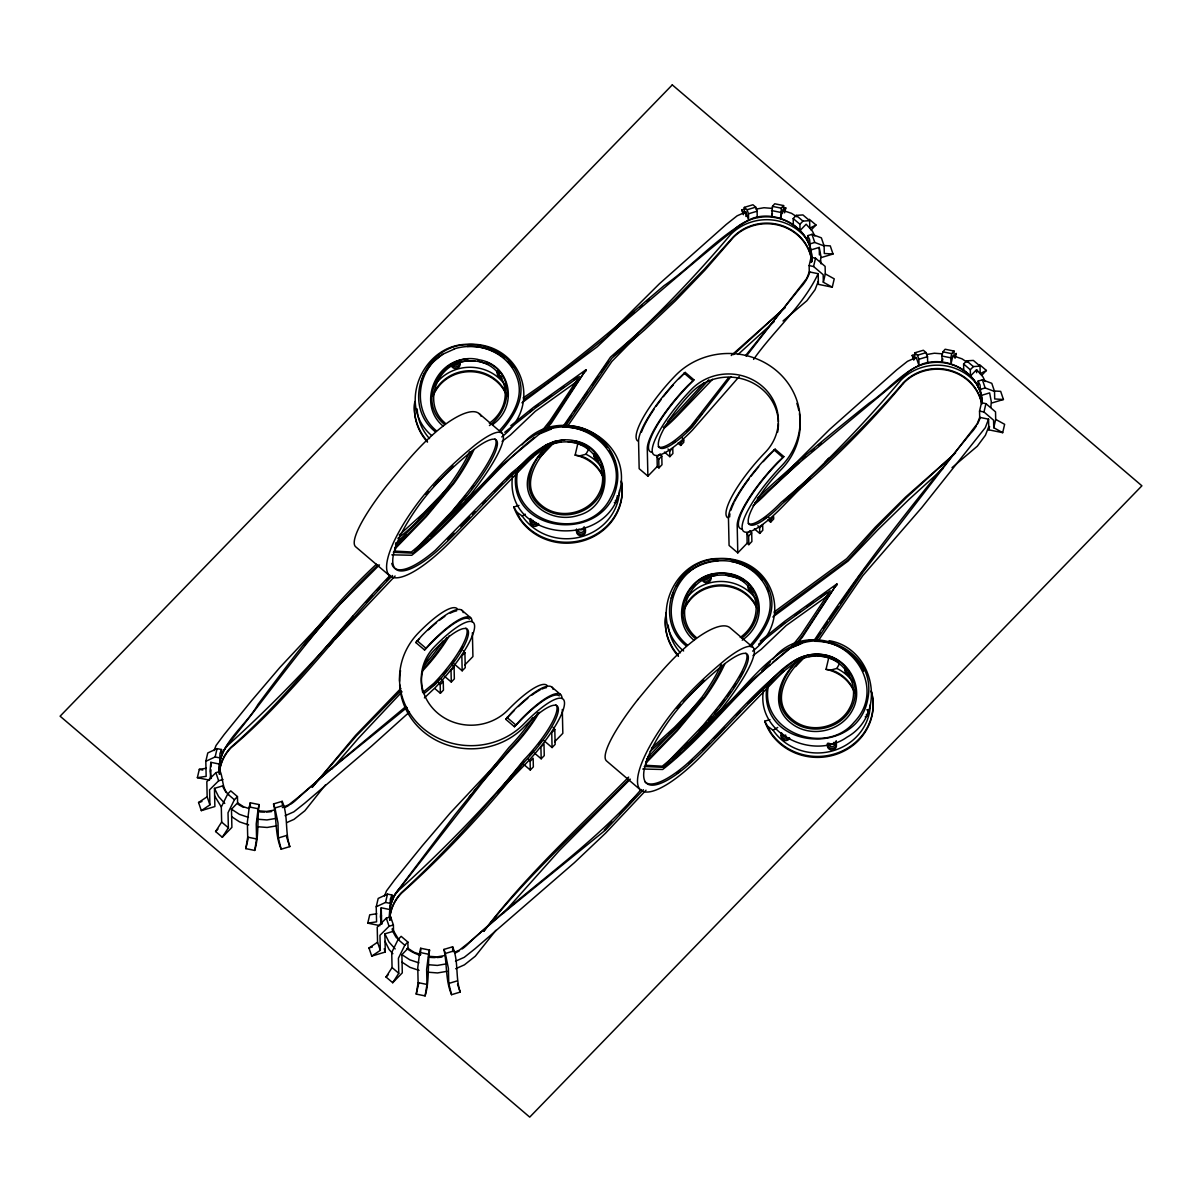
<?xml version="1.0" encoding="UTF-8"?>
<svg xmlns="http://www.w3.org/2000/svg" width="1202" height="1202" viewBox="0 0 1202 1202"><rect width="100%" height="100%" fill="white"/><g stroke="black" fill="none" stroke-linecap="round" stroke-linejoin="round"><path stroke-width="1.5" d="M506.733 395.909L505.08 391.942L505.186 385.286A41.905 39.32 -1.3 0 0 434.508 385.617M206.353 768.273L199.307 769.34L197.368 777.679L206.158 776.342L205.812 761.302L207.766 752.963L217.081 748.621L221.514 749.522L219.951 753.564L219.711 764.126L210.846 762.323L210.019 771.338L211.372 778.46M210.185 778.866L211.011 769.836M376.752 913.76L369.72 914.827L367.767 923.151L376.572 921.829L376.226 906.774L378.179 898.435L387.48 894.093L391.927 894.994L390.365 899.036L390.109 909.598L381.244 907.795L380.418 916.81L381.785 923.947M380.598 924.338L381.41 915.323M389.493 916.405L390.5 905.316L394.541 894.844L454.852 814.911L509.002 747.449A49.958 11.9 -49.5 0 0 532.696 717.849M825.293 273.906L834.233 278.849L832.28 287.173L823.34 282.245L825.293 273.906L825.113 266.378L815.527 258.19L811.08 257.288L809.141 265.612L809.277 271.892L806.812 278.323L746.442 356.017M811.38 261.856C814.971 231.505 780.338 208.878 752.737 218.238C719.367 234.48 694.471 264.635 664.045 285.67C618.219 324.585 573.264 364.371 523.14 397.877M820.425 261.751L820.921 256.342L819.223 247.432L810.569 250.031L809.622 239.529L807.684 235.652L812.011 234.345L821.372 237.846L824.121 245.959L824.302 253.487L833.016 254.013L830.266 245.899L823.295 245.478M990.839 407.223L991.319 401.814L989.637 392.904L980.982 395.518L980.036 385.016L978.082 381.124L982.41 379.817L991.785 383.318L994.535 391.431L994.7 398.959L1003.43 399.5L1000.68 391.371L993.693 390.95M512.443 476.488C504.69 541.726 607.881 550.907 620.067 489.62C632.823 434.748 555.85 402.4 522.074 444.845M515.883 472.867C507.259 534.635 605.132 544.055 616.626 486.044C622.786 459.525 603.479 432.314 577.366 426.755C527.588 417.635 497.959 473.843 465.249 500.453L470.658 494.608A90.856 17.534 -48.8 0 0 474.985 445.116C452.313 463.762 430.947 484.241 413.924 508.266A90.811 25.678 -50.2 0 0 389.854 575.938L355.687 546.79A90.811 17.519 -48.8 0 1 387.014 485.262C405.735 462.755 424.141 439.331 448.256 422.278A90.856 25.693 -50.2 0 1 481.176 416.343M517.867 469.937C506.132 524.342 587.808 544.311 610.586 497.733C634.536 454.025 578.808 409.191 538.781 434.042M763.36 690.699C756.479 734.076 813.333 761.046 846.974 737.187C887.752 714.394 874.575 648.073 829.079 640.681M766.801 687.078C758.177 748.846 856.034 758.267 867.543 700.24C879.503 647.157 804.769 618.128 772.991 659.057M768.769 684.148C757.515 731.041 825.233 757.2 854.066 722.282C888.999 686.327 847.14 628.781 801.779 643.205M396.179 542.748L395.173 551.117L411.339 551.988L424.622 541.291L465.64 500.783M646.901 758.627L646.09 765.328L662.257 766.2C683.713 748.981 703.425 729.449 721.576 708.804A90.856 17.534 -48.8 0 0 725.888 659.312C703.23 677.973 681.865 698.437 664.841 722.462A90.811 25.678 -50.2 0 0 640.771 790.15L606.604 761.001A90.811 17.519 -48.8 0 1 637.916 699.459M249.295 806.948L247.357 822.108L247.702 837.148L245.824 848.627L254.704 850.43C259.271 835.465 257.033 819.809 259.136 804.589L250.271 802.786L249.295 806.948L258.16 808.751L256.236 823.911L256.582 838.951L254.704 850.43M419.708 952.435L417.77 967.58L418.116 982.635L416.238 994.099L425.102 995.902C429.67 980.937 427.446 965.281 429.55 950.076L420.67 948.258L419.708 952.435L428.573 954.238L426.635 969.383L426.98 984.438L425.102 995.902M205.812 761.302L215.128 756.944L217.081 748.621M245.824 848.627L248.108 838.831M258.16 808.751L259.136 804.589M376.226 906.774L385.542 902.432L387.48 894.093M416.238 994.099L418.897 982.68M428.573 954.238L429.55 950.076M602.893 476.848A39.17 36.766 -1.3 0 0 575.127 455.152L577.846 443.478M772.435 213.49L771.654 216.811L772.495 206.383L774.704 203.769L783.584 205.572L783.719 211.597M796.821 216.781L791.547 213.34L782.472 210.29L780.534 218.614L781.36 208.186L783.584 205.572M784.621 212.799L785.762 207.901L782.217 207.18M823.34 282.245L823.175 274.717L813.574 266.513L815.527 258.19M854.427 692.547A39.17 36.766 -1.3 0 0 826.029 669.349L828.764 657.689M942.849 358.962L942.067 362.298L941.917 356.017L942.894 351.855L945.118 349.241L953.982 351.044L954.118 357.069M967.219 362.253L961.946 358.812L952.885 355.762L950.932 364.101L950.797 357.82L951.759 353.658L953.982 351.044M955.034 358.271L956.176 353.373L954.824 356.844M985.925 403.662L995.526 411.865L995.692 419.378L1004.632 424.321L1002.693 432.66L993.753 427.717L993.573 420.189L983.987 412.001L985.925 403.662L981.493 402.76L979.54 411.099L979.69 417.364L977.211 423.795L862.781 572.437L816.143 640.651M1002.693 432.66L988.795 429.835L989.577 426.5M993.753 427.717L995.692 419.378M420.985 382.236L424.231 373.582M671.257 598.16L673.195 592.977M214.091 750.574L216.06 745.465L224.203 734.482L251.699 700.556L279.75 667.606L326.929 617.107M384.505 896.046L386.473 890.937L394.602 879.969L422.097 846.028L450.164 813.078L499.942 759.919M809.277 271.892L818.156 273.695C803.041 306.044 773.968 330.265 753.579 359.398M818.322 281.223L815.046 289.742L806.903 300.71L783.013 320.979M979.69 417.364L988.555 419.167L985.279 427.687L921.649 507.755L862.841 575.563L818.337 640.681M988.735 426.695L985.445 435.214L977.316 446.197L952.014 467.653M784.425 211.372L785.762 207.901M227.689 794.026L221.303 807.023L221.649 822.078L215.594 831.529L222.31 837.253L231.896 827.367L231.475 809.186L237.605 802.861L237.455 796.595L230.754 790.871L227.689 794.026L234.405 799.751L228.019 812.747L228.365 827.802L222.31 837.253M398.102 939.498L391.717 952.495L392.062 967.55L386.007 977.001L392.708 982.725L402.294 972.839L401.889 954.658L408.004 948.348L407.869 942.067L401.152 936.343L398.102 939.498L404.804 945.223L398.418 958.234L398.763 973.274L392.708 982.725M575.127 455.152L579.905 455.828L585.945 454.236L588.454 449.683M826.029 669.349L830.822 670.04L836.862 668.432L839.372 663.895M469.441 619.15A59.033 14.063 -49.5 0 0 430.662 643.686L424.546 649.997L415.817 642.544L422.007 635.527A60.776 14.469 -49.5 0 1 463.206 612.629M424.546 649.997L430.737 642.965A60.776 14.469 -49.5 0 1 472.131 621.735M559.336 695.898A59.033 14.063 -49.5 0 0 520.571 720.434L514.441 726.744L505.726 719.292L511.902 712.275A60.776 14.469 -49.5 0 1 553.115 689.377M514.441 726.744L520.631 719.713A60.776 14.469 -49.5 0 1 562.025 698.482M545.392 430.076L551.342 423.179L586.005 369.72L545.633 429.069M796.31 644.272L802.26 637.391L836.908 583.917L802.23 636.128L795.408 644.708M562.821 426.845L610.526 357.084L643.22 328.717L674.592 299.448L704.537 268.963L733.1 237.079A45.406 42.626 -1.3 0 1 781.15 225.3A45.406 42.626 -1.3 0 1 811.876 261.811M564.97 424.997L571.341 415.697M574.511 411.039L579.815 403.301M582.985 398.643L587.237 392.438M592.526 384.685L597.83 376.932M601.015 372.289L608.422 361.426M565.225 426.44L611.863 358.226L644.467 330.024L675.539 300.71L705.063 269.984L733.115 237.711A45.406 42.626 -1.3 0 1 780.218 225.645A45.406 42.626 -1.3 0 1 811.666 260.579M567.419 426.47L611.938 361.366L638.037 334.712M814.806 639.509C861.894 567.374 915.879 500.122 970.45 433.561A45.406 42.626 -1.3 0 0 976.43 425.808M814.821 640.756L820.125 633.003M823.31 628.361L827.547 622.155M829.665 619.045L838.14 606.649M840.258 603.554L856.155 580.296M858.288 577.185L866.221 566.803M426.409 370.547L431.864 362.959L440.788 355.597M676.23 586.275C691.42 559.185 731.162 552.319 754.991 571.987M500.017 432.54C513.404 417.289 526.491 397.697 518.588 376.572C511.045 355.762 488.883 343.246 467.232 344.658C424.486 345.019 400.792 403.722 434.974 431.458M750.934 646.736C764.322 631.501 777.409 611.908 769.49 590.768C761.963 569.973 739.801 557.458 718.15 558.87C675.389 559.231 651.709 617.933 685.891 645.669M730.876 376.692L692.367 426.95A49.958 11.9 -49.5 0 1 658.305 444.424A49.958 11.9 -49.5 0 1 691.586 392.468A49.958 46.878 -1.3 0 1 745.465 379.832A49.958 46.878 -1.3 0 1 778.385 421.692M499.476 430.632C512.473 416.238 524.463 397.336 516.98 377.293C509.693 357.174 488.252 345.094 467.323 346.476M749.252 646.33C762.459 631.441 775.696 612.299 767.898 591.489C762.053 575.698 747.509 564.549 731.162 561.364M728.637 377.518L691.03 425.808A49.958 11.9 -49.5 0 1 658.215 446.573M553.1 442.441C536.302 458.608 518.077 486.72 541.997 505.726C559.531 519.97 588.259 513.855 598.701 493.872C609.82 473.813 596.192 447.309 574.18 442.772C561.95 440.097 548.698 443.298 539.518 451.922C501.129 480.725 472.101 519.534 436.581 551.508A81.856 23.529 -50.4 0 1 393.685 566.277A81.856 23.529 -50.4 0 1 417.725 506.898C432.975 485.308 452.343 467.112 472.702 450.419A81.871 15.401 -48.7 0 1 466.872 495.96L453.454 512.368L430.722 536.062M745.51 355.657L800.036 288.089A45.406 42.626 -1.3 0 0 809.832 272.058M802.906 658.065C786.153 673.886 769.701 701.562 792.914 719.938C810.448 734.167 839.176 728.066 849.604 708.083C860.737 688.025 847.094 661.506 825.083 656.968C812.868 654.309 799.615 657.494 790.435 666.133C752.046 694.936 723.018 733.731 687.499 765.719A81.856 23.529 -50.4 0 1 644.603 780.474A81.856 23.529 -50.4 0 1 668.643 721.11C683.893 699.519 703.26 681.324 723.619 664.616A81.871 15.401 -48.7 0 1 717.789 710.172L704.372 726.579L684.193 747.629M549.569 444.049C531.855 459.254 518.302 489.184 540.855 506.658C556.556 519.204 580.912 516.935 594.509 502.331C611.187 485.292 605.177 454.656 583.871 444.44C559.2 430.812 534.109 449.939 518.347 468.059M800.487 658.26C782.757 673.466 769.22 703.395 791.772 720.869C810.088 735.774 840.153 729.464 851.091 708.564C862.751 687.604 848.447 659.898 825.443 655.195C812.642 652.416 798.789 655.796 789.188 664.841C750.814 693.734 721.696 732.529 686.162 764.562A81.856 23.529 -50.4 0 1 645.053 781.976M312.159 787.37L355.582 735.384L400.897 688.385M483.73 931.37C526.416 874.831 579.079 827.307 628.646 777.093M540.915 432.149L549.975 420.79L579.319 376.602L535.206 408.184L504.765 432.269M325.487 784.846L304.872 810.749L293.994 819.373L286.722 822.604M495.9 930.333L475.286 956.221L464.408 964.845L455.678 968.722M791.833 646.345L800.893 634.987L830.236 590.813L786.123 622.396L758.612 644.227M465.88 495.705L444.5 520.466M706.325 722.763L699.083 730.801M708.654 719.908L710.983 717.053M714.469 712.756L716.798 709.901M312.4 786.994L356.528 735.744L400.867 690.609M484 931.009C527.242 875.687 579.95 829.125 629.022 779.227M696.995 419.904L691.06 427.056A53.579 12.756 -49.5 0 1 687.018 431.112M699.369 417.034L701.758 414.164M637.901 699.474C656.653 676.966 675.043 653.542 699.158 636.489A90.856 25.693 -50.2 0 1 730.035 627.79L752.873 647.277M304.437 644.978L339.971 604.381L379.441 564.94M469.035 797.392L471.349 794.612M473.678 791.833L475.992 789.053M739.215 376.557L692.442 430.091A59.033 14.063 -49.5 0 1 652.19 450.75A59.033 14.063 -49.5 0 1 691.511 389.328A49.958 46.878 -1.3 0 1 762.083 386.112A49.958 46.878 -1.3 0 1 765.313 452.328A59.033 14.063 -49.5 0 0 727.465 517.626M489.424 425.538C511.12 409.356 515.117 374.438 487.095 362.448M549.089 444.815C533.688 458.698 518.588 481.912 533.327 501.73C543.439 515.538 562.386 520.556 578.402 515.357C615.709 505.441 612.84 447.279 574.856 440.879M741.514 638.382C771.789 615.139 757.726 571.235 718.811 573.369C687.063 573.985 669.799 617.543 694.981 638.247M798.834 660.394C779.828 675.028 768.649 705.829 790.871 722.988C809.832 738.464 840.994 731.958 852.353 710.322C864.433 688.611 849.604 659.913 825.759 655.075C791.457 648.043 770.512 683.683 748.185 703.155M331.587 769.355L358.436 738.253L402.039 691.796M503.202 913.43L559.276 850.625L630.359 779.151M981.764 404.218A45.406 42.626 -1.3 0 0 949.67 370.847A45.406 42.626 -1.3 0 0 903.513 383.183C867.048 427.116 826.105 467.157 782.262 503.698A49.958 11.9 -49.5 0 1 748.2 521.172A49.958 11.9 -49.5 0 1 781.48 469.216A71.744 67.342 -1.3 0 0 799.42 413.683M489.334 423.239C518.708 402.039 505.005 358.181 467.969 360.976C437.618 361.622 421.151 403.286 445.206 423.104M740.237 637.451C769.626 616.25 755.908 572.392 718.886 575.187C688.521 575.833 672.053 617.497 696.123 637.315M353.388 615.83C314.593 661.506 272.854 704.642 228.38 744.819A49.042 46.022 -1.3 0 0 221.934 753.188M523.802 761.317C485.007 806.993 443.268 850.13 398.794 890.306A49.042 46.022 -1.3 0 0 392.333 898.675M483.054 780.714L510.369 749.853A53.579 12.756 -49.5 0 0 539.262 712.365M501.745 436.927C544.566 403.782 520.872 341.143 467.142 344.313C422.473 344.583 396.39 405.555 431.548 435.44M752.662 651.138C795.484 617.993 771.789 555.339 718.06 558.524C672.459 558.825 647.127 621.419 683.622 650.973M703.711 383.032L676.26 413.203A49.958 11.9 -49.5 0 1 667.546 421.602M824.933 462.349L828.689 458.187M492.55 424.622C519.054 406.126 510.835 363.635 477.765 359.608M365.919 602.247L372.184 595.441M742.235 640.17C774.298 617.633 758.086 570.079 718.766 573.234C685.891 573.82 667.966 618.94 694.08 640.365M604.305 830.041L611.818 821.883M619.346 813.724L621.855 811.004M438.745 499.356L395.518 544.536M693.449 709.616L647.713 757.44M607.521 335.433L659.342 283.837L726.233 224.458L737.111 215.834L745.841 211.958L748.591 220.071L748.455 213.806L747.073 209.749L744.293 207.375L752.948 204.761L755.727 207.15L757.11 211.206L757.245 217.472M328.777 645.925L332.684 641.868M335.283 639.163L395.112 575.998M539.698 457.571L553.401 443.313M779.242 479.553L829.756 429.309L896.632 369.931L907.51 361.306L916.255 357.445L919.004 365.558L918.854 359.278L917.487 355.221L914.692 352.847L923.346 350.248L926.141 352.622L927.508 356.678L927.659 362.944M497.883 792.764L525.184 764.337A59.033 14.063 -49.5 0 0 564.504 702.915A59.033 14.063 -49.5 0 0 524.252 723.574A71.744 67.342 -1.3 0 1 422.894 728.202A71.744 67.342 -1.3 0 1 418.251 633.078A59.033 14.063 -49.5 0 1 457.03 608.558M761.783 670.731L770.497 661.656M795.589 666.599L804.318 657.509M436.296 482.257L438.895 479.568M425.914 494.247L428.513 491.558M433.727 486.194L453.244 466.06M449.593 486.254L423.57 513.089L399.229 535.04M432.705 504.945L418.476 519.264M444.424 492.865L447.024 490.191M376.466 564.189C331.391 606.078 294.595 655.496 257.859 704.612C245.373 727.045 215.744 745.435 219.726 774.283M378.104 565.03C321.926 617.317 278.684 681.158 230.919 740.838A45.406 42.626 -1.3 0 0 219.11 771.549M395.022 547.586L426.259 515.373L452.598 483.775A81.871 23.529 -50.4 0 0 471.635 451.501M395.052 548.833L426.289 516.635L454.116 483.234A85.462 24.401 -50.3 0 0 473.904 449.653M390.184 575.337C335.749 631.32 290.253 695.612 231.069 747.118A45.406 42.626 -1.3 0 0 219.245 774.118M414.915 549.84L452.117 511.226L465.535 494.818A81.871 15.401 -48.7 0 0 494.984 438.97M377.203 590.002L379.802 587.327M386.308 580.611L390.214 576.584M420.144 545.723L427.957 537.67M431.849 533.643L438.354 526.942M392.498 575.488C337.582 631.891 291.74 696.844 231.085 747.734A45.406 42.626 -1.3 0 0 219.38 772.871M421.767 545.302L424.321 542.658M454.341 533.222L447.85 539.698M460.847 526.521L469.952 517.115M472.551 514.441L475.151 511.752M482.964 503.698L485.563 501.024M494.668 491.633L502.481 483.58M506.388 479.553L515.643 470.508M793.335 224.804L793.2 218.539L796.25 215.383L802.921 214.933L809.637 220.657L809.802 228.185L815.993 224.999L809.292 219.275M234.405 799.751L237.455 796.595M814.836 236.043L812.387 231.13L806.166 224.218L800.051 230.544L799.901 224.263L802.966 221.108L809.637 220.657M215.594 831.529L217.998 829.049M811.2 229.943L815.993 224.999M415.817 642.544L419.498 638.758M652.416 452.358A59.033 14.063 -49.5 0 1 687.829 386.173L693.945 379.862L685.23 372.425L679.01 378.194A60.776 14.469 -49.5 0 0 638.562 441.359L639.163 468.69L647.893 476.142L657.254 466.481L657.043 457.076L660.108 453.92L661.791 456.129L661.986 464.753L658.936 467.909L657.254 466.481M679.1 378.735L685.23 372.425M693.945 379.862L687.724 385.632A60.776 14.469 -49.5 0 0 647.277 448.812L647.893 476.142M463.206 650.552L464.904 652.761L461.838 655.916L462.184 670.806L454.131 663.94M452.388 664.916L454.086 667.14L451.02 670.295L451.291 682.045L444.575 676.32M435.019 688.701L440.383 693.284L440.187 684.659L443.253 681.504L441.555 679.295M658.936 467.909L658.741 459.284L661.791 456.129M669.83 456.67L669.709 451.186L672.759 448.03L672.895 453.515L669.83 456.67L664.466 452.087M464.738 665.022L472.927 656.562L472.386 632.718M682.045 437.708L683.728 439.932L680.678 443.087L680.723 445.431L678.048 443.147M440.383 693.284L443.448 690.128L443.253 681.504M451.291 682.045L454.341 678.89L454.086 667.14M462.184 670.806L465.249 667.651L464.904 652.761M680.723 445.431L683.788 442.276L683.728 439.932M505.726 719.292L511.842 712.981A59.033 14.063 -49.5 0 1 514.441 710.352M742.325 529.105A59.033 14.063 -49.5 0 1 777.724 462.92L783.839 456.61L775.125 449.172L768.904 454.942A60.776 14.469 -49.5 0 0 728.457 518.107L729.073 545.438L737.788 552.89L747.148 543.229L746.938 533.823L750.003 530.668L751.701 532.877L751.896 541.501L748.831 544.656L747.148 543.229M775.125 449.172L768.995 455.483A59.033 14.063 -49.5 0 0 763.24 461.643M783.839 456.61L777.634 462.379A60.776 14.469 -49.5 0 0 737.187 525.559L737.788 552.89M553.115 727.3L554.798 729.509L551.748 732.664L552.079 747.554L544.025 740.687M530.292 770.031L530.097 761.407L533.147 758.252L533.342 766.876L530.292 770.031L523.576 764.307M748.831 544.656L748.636 536.032L751.701 532.877M759.724 533.418L759.604 527.933L762.669 524.778L762.789 530.262L759.724 533.418L754.36 528.835M554.633 741.769L562.837 733.31L562.296 709.465M770.632 522.179L770.572 519.835L773.637 516.68L773.682 519.024L770.632 522.179L767.943 519.895M541.185 758.793L544.251 755.637L543.98 743.888L540.915 747.043L541.185 758.793L534.469 753.068M552.079 747.554L555.144 744.399L554.798 729.509M963.749 370.291L963.598 364.011L966.663 360.855L973.335 360.405L980.036 366.129L980.201 373.657L986.406 370.471L979.69 364.747M404.804 945.223L407.869 942.067M985.249 381.515L982.785 376.602L976.58 369.705L970.45 376.016L970.314 369.75L973.365 366.595L980.036 366.129M386.007 977.001L388.396 974.521M981.613 375.415L986.406 370.471M676.831 708.444L680.738 704.432M683.337 701.743L704.162 680.272M703.11 697.776L674.487 727.285L651.469 748.17M675.809 727.21L683.622 719.157M645.94 761.783L677.162 729.584L703.516 697.971A81.871 23.529 -50.4 0 0 722.552 665.713M645.97 763.045L677.192 730.831L705.018 697.43A85.462 24.401 -50.3 0 0 724.821 663.85M641.102 789.534C590.302 848.101 524.403 890.366 468.419 943.6A45.406 42.626 -1.3 0 1 462.139 948.964M663.219 766.726L703.035 725.437L716.452 709.015A81.871 15.401 -48.7 0 0 745.901 653.167M629.412 802.876L634.626 797.497M673.661 757.245L682.766 747.854M685.365 745.165L687.965 742.49M643.401 789.684L605.613 829.936L502.631 913.595L468.404 942.969L459.344 950.166L454.401 952.345M672.684 759.499L680.362 751.596M646.015 790.21L605.688 833.061L574.421 862.66L475.121 948.694L464.242 957.333L455.498 961.194M702.644 750.108L709.15 743.407M714.364 738.043L724.776 727.3M736.48 715.22L740.387 711.193M533.237 456.52L451.817 540.269A90.811 25.678 -50.2 0 1 389.854 575.938M708.789 379.817L677.612 414.359A49.958 11.9 -49.5 0 1 663.339 427.416M733.52 354.635L785.191 307.351M809.757 478.847L782.337 506.838A59.033 14.063 -49.5 0 1 742.085 527.498A59.033 14.063 -49.5 0 1 781.42 466.075A71.744 67.342 -1.3 0 0 776.777 370.952A71.744 67.342 -1.3 0 0 675.419 375.58A59.033 14.063 -49.5 0 0 637.556 440.879M784.14 670.731L702.734 754.48A90.811 25.678 -50.2 0 1 640.771 790.15M228.545 794.537C221.859 788.407 223.407 779.106 220.221 771.368L215.894 772.676L206.819 781.721L207.165 796.761L209.899 804.889L201.32 810.629L198.57 802.5L207.165 796.761M222.971 779.482L218.644 780.789L209.569 789.834L209.899 804.889M371.734 956.101L385.286 952.029L384.865 933.834L393.52 931.234L393.385 924.969L390.635 916.841L386.308 918.148L377.218 927.193L377.563 942.248L380.313 950.361L371.734 956.101L368.984 947.987L377.563 942.248M393.385 924.969L389.057 926.261L379.967 935.306L380.313 950.361M731.237 355.537L784.966 307.742M521.938 402.79L597.124 346.882L628.421 317.298M772.856 617.002L848.041 561.079L877.655 529.992L908.442 499.972L943.104 468.389M712.606 379.291L677.643 415.607A53.579 12.756 -49.5 0 1 664.421 427.927M669.394 733.475L671.948 731.011M409.461 712.035L371.643 746.051L304.707 803.221L293.829 811.846L285.099 815.722M424.411 697.881L435.274 687.589A59.033 14.063 -49.5 0 0 474.61 626.167A59.033 14.063 -49.5 0 0 434.358 646.826A49.958 46.878 -1.3 0 0 437.588 713.056A49.958 46.878 -1.3 0 0 508.145 709.826A59.033 14.063 -49.5 0 1 546.925 685.305M688.445 763.691L692.322 760.025M798.819 462.77L767.537 492.354A53.579 12.756 -49.5 0 1 753.053 505.711M613.305 355.777C655.06 318.199 694.14 277.692 730.41 234.796A49.042 46.022 -1.3 0 1 806.933 239.378M783.704 501.264C825.473 463.672 864.554 423.179 900.824 380.268A49.042 46.022 -1.3 0 1 978.353 386.278M770.242 664.556C732.409 697.445 702.223 738.479 662.693 769.475L642.769 769.025M772.886 662.122L789.684 648.239L800.051 643.926M738.043 354.485L774.073 321.715M629.773 316.006L633.95 312.28M639.509 307.306L642.274 304.827M646.451 301.101L649.23 298.607M802.966 458.999L805.746 456.52M811.29 451.546L814.07 449.067M818.246 445.341L821.026 442.847M431.172 686.958L433.892 684.569A53.579 12.756 -49.5 0 0 439.782 678.244M529.736 411.91L532.516 409.506M780.639 626.122L784.816 622.501M955.59 452.823L906.518 497.463L876.589 527.948L848.011 559.832L775.395 613.23M953.982 454.386L905.587 497.087L875.356 527.137L846.674 558.69L774.043 612.073M441.66 372.68L444.304 370.471M691.24 587.988L695.207 584.683M405.765 706.611L331.722 768.243L298.021 798.113A45.406 42.626 -1.3 0 1 290.358 804.423M422.623 692.622L433.862 683.307A49.958 11.9 -49.5 0 0 465.895 628.06M442.787 354.485C416.223 370.096 412.301 410.648 436.116 430.541M407.012 707.482L332.233 768.108L298.006 797.497L288.931 804.679L282.35 807.594M423.93 693.659L435.214 684.449A49.958 11.9 -49.5 0 0 468.479 632.492A49.958 11.9 -49.5 0 0 434.433 649.966A49.958 46.878 -1.3 0 0 422.728 692.427M395.563 543.68L406.336 534.905M647.743 756.869L650.252 754.811M510.79 425.703L533.868 407.042L586.005 369.72M760.265 641.072L784.786 621.239L836.908 583.917M397.907 538.316C418.642 522.825 435.575 503.052 451.261 482.618A81.871 23.529 -50.4 0 0 469.636 451.817M650.162 751.46L675.824 728.442L702.163 696.829A81.871 23.529 -50.4 0 0 721.215 664.556M902.612 383.904L903.513 383.183M502.09 441.389L510.309 435.109L535.281 411.324L579.394 379.742M534.394 437.378C489.77 472.626 456.384 520.045 411.775 555.264L391.852 554.828M753.008 655.601L761.227 649.32L786.198 625.521L828.779 595.035M541.005 449.653L544.987 446.648M524.478 399.019C598.566 348.745 662.858 286.241 732.95 230.814A45.406 42.626 -1.3 0 1 783.779 219.996A45.406 42.626 -1.3 0 1 811.876 261.089M535.386 407.223L538.361 405.089M544.326 400.822L551.778 395.503M560.703 389.102L563.693 386.969M574.12 379.501L577.095 377.368M583.045 373.101L586.035 370.967M795.243 615.033L799.706 611.833M807.158 606.499L813.108 602.232M820.56 596.913L826.51 592.646M833.963 587.312L836.938 585.179M519.009 505.441L513.81 507.004L516.86 512.202L522.209 516.034L525.274 514.186M769.911 719.637L764.727 721.2L767.777 726.414L773.126 730.245L777.724 727.465M448.271 367.166L457.661 362.688L467.878 360.63L474.775 360.961M700.751 580.626L708.579 576.885L717.098 575.172M442.066 354.545L454.536 348.956M748.455 213.806L757.11 211.206M918.854 359.278L927.508 356.678M282.2 801.328L273.545 803.928C276.836 818.893 274.942 834.774 281.163 849.213L289.817 846.614C284.784 831.919 288.465 815.827 282.2 801.328L282.275 804.469M452.613 946.8L443.959 949.415C447.234 964.38 445.356 980.246 451.561 994.685L460.216 992.086C455.182 977.391 458.879 961.315 452.613 946.8L452.718 951.503M551.267 429.084L539.488 433.967L502.166 464.904L441.014 527.978L425.959 542.433L412.692 553.145L393.324 552.289M802.17 643.28L790.405 648.178L753.083 679.115L691.931 742.19L676.876 756.644L663.594 767.342L644.227 766.5M546.549 446.017L554.392 442.802L561.214 441.855M795.889 660.86L805.31 657.013M743.392 214.677L741.784 209.914L745.24 208.863M747.073 209.749L755.727 207.15M810.433 243.766L814.761 242.458L824.121 245.959M821.161 257.589L833.016 254.013M913.805 360.149L912.183 355.386L915.654 354.35M917.487 355.221L926.141 352.622M980.832 389.238L985.159 387.945L994.535 391.431M991.575 403.061L1003.43 399.5M201.32 810.629L214.873 806.542L214.467 788.362L223.121 785.762M198.57 802.5L201.966 801.494M281.163 849.213L278.338 837.959L277.993 822.919L274.927 807.984L283.582 805.385M278.338 837.959L286.993 835.36M368.984 947.987L372.365 946.966M451.561 994.685L448.752 983.446L448.406 968.391L445.326 953.471L453.98 950.872M448.752 983.446L457.406 980.832M478.095 359.503C442.697 351.209 414.96 399.996 444.079 424.036M467.863 359.022C434.974 359.623 417.049 404.728 443.162 426.154M454.146 348.88C471.079 343.712 490.085 346.762 504.074 357.79M718.225 560.673C676.846 561.079 653.963 617.888 687.033 644.738M756.088 209.088L763.991 207.736L772 208.367M926.487 354.56L934.405 353.223L942.413 353.839M273.695 810.208L266.528 811.425L259.286 810.869M276.445 818.322L266.949 819.944L257.333 819.193M276.61 825.849L267.114 827.457L257.513 826.721M444.094 955.68L436.942 956.897L429.685 956.341M446.843 963.794L437.348 965.416L427.747 964.665M447.024 971.321L437.528 972.944L427.912 972.193M814.896 639.614C771.789 644.107 746.472 688.986 716.167 714.664L716.557 714.995M808.721 656.532L815.542 655.586M564.639 439.902L554.858 441.254L545.873 444.92L511.556 472.927L435.244 550.366A81.856 23.529 -50.4 0 1 391.792 563.407M725.692 575.157L738.899 578.297M771.519 210.545L780.383 212.348M941.917 356.017L950.797 357.82M564.023 427.071C580.416 427.206 597.139 434.027 607.01 447.46M814.941 641.282C834.954 641.192 855.674 652.25 863.622 671.152M568.08 441.75L574.977 442.486M817.27 655.766L825.894 656.698L834.038 659.703M772.495 206.383L781.36 208.186M809.141 265.612L813.574 266.513M832.28 287.173L818.397 284.348L818.156 273.695M942.894 351.855L951.759 353.658M979.54 411.099L983.987 412.001M215.128 756.944L219.575 757.846M199.307 769.34L202.777 770.046M197.368 777.679L209.509 780.143M247.702 837.148L256.582 838.951M385.542 902.432L389.974 903.333M367.767 923.151L379.922 925.63M418.116 982.635L426.98 984.438M478.231 361.111L487.982 364.086M579.905 455.828L584.713 457.451A39.17 36.766 -1.3 0 1 602.863 475.917M830.822 670.04L835.63 671.648A39.17 36.766 -1.3 0 1 854.397 691.616M248.709 808.48L243.57 806.752L237.605 802.861M248.468 817.39L239.393 814.34L231.475 809.186M248.634 824.918L239.559 821.867L231.655 816.699M420.82 954.538L413.984 952.239L408.004 948.348M418.867 962.862L409.807 959.812L401.889 954.658M419.047 970.39L409.972 967.34L402.054 962.186M576.614 443.087L584.758 446.092L589.025 449.022M740.312 579.169L744.579 581.798M793.2 218.539L799.901 224.263M963.598 364.011L970.314 369.75M835.675 660.304L838.515 662.257M796.25 215.383L802.966 221.108M966.663 360.855L973.365 366.595M683.983 373.056L692.713 380.508M773.878 449.803L782.607 457.256M479.117 413.578L501.955 433.066M461.914 610.3L470.628 617.753M551.808 687.048L560.538 694.501M417.034 640.651L425.748 648.103M506.928 717.399L515.658 724.851M221.649 822.078L228.365 827.802M392.062 967.55L398.763 973.274M497.613 370.516L499.837 372.89M756.208 573.309L762.353 579.92M507.755 361.742L512.668 367.031M398.959 940.009L392.228 928.65M395.173 948.934L388.967 942.022L384.865 933.834M392.859 953.697L389.132 949.55L385.046 941.361M224.774 803.447L218.554 796.55L214.467 788.362M221.213 806.827L214.632 795.889M768.874 517.611L770.572 519.835M757.906 525.71L759.604 527.933M746.938 533.823L748.636 536.032M668.011 448.962L669.709 451.186M657.043 457.076L658.741 459.284M528.399 759.198L530.097 761.407M438.505 682.451L440.187 684.659M912.183 355.386L914.196 359.128M741.784 209.914L743.783 213.64M766.816 587.538L768.439 590.678M767.777 726.414L770.858 732.559A55.517 52.107 -1.3 0 0 839.537 752.167A55.517 52.107 -1.3 0 0 871.51 691.691M505.08 391.942L502.917 387.6A39.17 36.766 -1.3 0 0 465.58 370.982A39.17 36.766 -1.3 0 0 433.081 395.112M516.86 512.202L519.94 518.362A55.517 52.107 -1.3 0 0 586.937 538.616A55.517 52.107 -1.3 0 0 621.359 480.845M609.474 450.284L615.139 461.929M982.41 379.817L985.159 387.945M812.011 234.345L814.761 242.458M457.526 984.153L460.216 992.086M443.959 949.415L445.326 953.471M386.308 918.148L389.057 926.261M384.189 948.784L385.286 952.029M286.587 837.073L289.817 846.614M273.545 803.928L274.927 807.984M215.894 772.676L218.644 780.789M982.259 402.234C980.952 373.867 949.279 355.236 923.151 363.725C902.086 371.884 887.542 390.785 869.076 403.196C834.023 431.217 799.285 459.645 766.17 489.95A49.958 11.9 -49.5 0 1 757.44 498.349M820.41 260.308L821.086 263.869M988.555 419.167L988.795 429.835M978.082 381.124L978.233 387.39M976.58 369.705L976.64 372.71M914.692 352.847L914.827 358.872M819.223 247.432L819.403 254.959M811.08 257.288L811.2 261.991M807.684 235.652L807.819 241.918M782.472 210.29L782.547 213.295M745.841 211.958L745.946 216.48M744.293 207.375L744.429 213.385M420.67 948.258L420.745 951.398M391.927 894.994L392.062 901.26M390.635 916.841L390.71 919.981M381.244 907.795L381.62 924.203M250.271 802.786L250.377 807.489M221.514 749.522L221.664 755.788M210.846 762.323L210.936 766.831M473.513 485.863A85.462 16.257 -48.7 0 1 471.409 488.658M675.329 441.404A53.579 12.756 -49.5 0 1 672.94 443.207M641.477 432.134A59.033 14.063 -49.5 0 1 653.963 409.401M656.022 406.441A59.033 14.063 -49.5 0 1 661.28 399.334M663.384 396.66A59.033 14.063 -49.5 0 1 673.33 384.895M778.43 423.435A49.958 46.878 -1.3 0 1 777.634 432.179M754.586 503.082A49.958 11.9 -49.5 0 0 767.507 491.107L801.193 461.207L903.363 376.286A45.406 42.626 -1.3 0 1 952.345 364.807A45.406 42.626 -1.3 0 1 982.274 402.865M766.47 517.16A53.579 12.756 -49.5 0 1 764.021 519.084M729.674 516.89A59.033 14.063 -49.5 0 1 729.96 513.885M730.906 510.219A59.033 14.063 -49.5 0 1 733.956 502.842M734.768 501.204A59.033 14.063 -49.5 0 1 749.162 478.727M751.175 476.082A59.033 14.063 -49.5 0 1 758.717 466.797M748.11 523.321A49.958 11.9 -49.5 0 0 780.924 502.556C824.737 465.715 866.176 426.004 903.498 382.567A45.406 42.626 -1.3 0 1 949.67 370.216A45.406 42.626 -1.3 0 1 981.749 403.587M796.866 403.391A71.744 67.342 -1.3 0 1 798.759 410.198M980.246 417.53A45.406 42.626 -1.3 0 1 977.226 424.426M680.032 770.948A85.447 24.386 -50.3 0 1 677.177 773.171M742.941 671.888A85.462 16.257 -48.7 0 1 740.101 676.906M735.594 684.148A85.462 16.257 -48.7 0 1 733.566 687.228M730.35 691.931A85.462 16.257 -48.7 0 1 727.48 695.943M724.43 700.075A85.462 16.257 -48.7 0 1 720.148 705.679M288.946 805.31A45.406 42.626 -1.3 0 1 284.513 807.669M271.607 811.545A45.406 42.626 -1.3 0 1 266.543 812.056M264.861 812.101A45.406 42.626 -1.3 0 1 259.752 811.876M243.585 807.383A45.406 42.626 -1.3 0 1 237.801 804.048M226.216 792.554A45.406 42.626 -1.3 0 1 222.55 785.973M442.802 641.102A49.958 11.9 -49.5 0 1 425.373 663.94M462.785 647.082A53.579 12.756 -49.5 0 1 460.231 651.349M454.161 660.379A53.579 12.756 -49.5 0 1 451.892 663.459M446.588 670.265A53.579 12.756 -49.5 0 1 443.222 674.292M399.65 684.734A71.744 67.342 -1.3 0 0 446.934 744.864A71.744 67.342 -1.3 0 0 524.327 726.714A49.958 11.9 -49.5 0 1 558.389 709.24A49.958 11.9 -49.5 0 1 525.109 761.197C487.681 808.57 446.543 853.014 401.483 893.221A45.406 42.626 -1.3 0 0 389.658 920.221M399.575 681.233A71.744 67.342 -1.3 0 1 400.536 670.656M449.368 635.618A53.579 12.756 -49.5 0 1 422.834 670.641M447.009 637.556A49.958 11.9 -49.5 0 1 422.954 669.213M537.76 712.801A49.958 11.9 -49.5 0 1 510.354 748.606L482.813 781.841L401.333 886.325A45.406 42.626 -1.3 0 0 389.508 917.021M428.438 629.818A59.033 14.063 -49.5 0 1 436.506 622.651M439.256 620.442A59.033 14.063 -49.5 0 1 444.845 616.386M450.209 613.185A59.033 14.063 -49.5 0 1 456.64 610.886M555.79 704.808A49.958 11.9 -49.5 0 1 523.772 760.055C486.314 807.158 445.762 851.812 401.468 892.59A45.406 42.626 -1.3 0 0 389.643 919.59M518.332 706.566A59.033 14.063 -49.5 0 1 527.798 698.272M531.795 695.192A59.033 14.063 -49.5 0 1 540.119 689.933M541.907 689.077A59.033 14.063 -49.5 0 1 546.534 687.634M541.802 740.207A53.579 12.756 -49.5 0 1 538.676 744.278M533.132 751.04A53.579 12.756 -49.5 0 1 529.676 754.991M459.359 950.782A45.406 42.626 -1.3 0 1 454.927 953.141M442.005 957.032A45.406 42.626 -1.3 0 1 436.957 957.528M435.259 957.573A45.406 42.626 -1.3 0 1 428.468 957.168M420.234 955.35A45.406 42.626 -1.3 0 1 406.847 948.573M396.63 938.041A45.406 42.626 -1.3 0 1 392.228 929.717M427.461 441.209A55.517 52.107 -1.3 0 1 414.78 401.528M427.491 442.156A55.517 52.107 -1.3 0 1 414.81 402.46M429.52 438.61A52.798 49.552 -1.3 0 1 417.154 408.98M459.9 362.959A4.538 4.267 -1.3 0 1 456.94 368.323A4.538 4.267 -1.3 0 1 451.231 365.558M502.015 377.924A4.538 4.267 -1.3 0 1 498.454 370.802M460.065 362.493A4.538 4.267 -1.3 0 1 451.712 365.002M501.985 376.346A4.538 4.267 -1.3 0 1 497.343 371.193M433.096 396.059A39.17 36.766 -1.3 0 1 469.862 371.688A39.17 36.766 -1.3 0 1 506.733 395.713M584.833 529.211A4.538 4.267 -1.3 0 1 581.227 535.776A4.538 4.267 -1.3 0 1 576.975 529.571M538.797 524.057A4.538 4.267 -1.3 0 1 532.681 525.905A4.538 4.267 -1.3 0 1 530.743 520.165M598.806 460.546A4.538 4.267 -1.3 0 1 594.569 454.341M617.257 497.297A4.538 4.267 -1.3 0 1 614.297 502.661M622.185 488.553A55.517 52.107 -1.3 0 1 576.479 542.357A55.517 52.107 -1.3 0 1 513.81 507.004M621.389 481.777A55.517 52.107 -1.3 0 1 622.08 486.855M871.074 690.985A55.517 52.107 -1.3 0 1 833.587 755.157A55.517 52.107 -1.3 0 1 764.727 721.2M789.714 738.268A4.538 4.267 -1.3 0 1 783.599 740.116A4.538 4.267 -1.3 0 1 781.646 734.377M849.724 674.758A4.538 4.267 -1.3 0 1 845.472 668.552M866.897 709.646A4.538 4.267 -1.3 0 1 865.215 716.873M752.933 592.12A4.538 4.267 -1.3 0 1 748.29 586.967M710.307 576.164A4.538 4.267 -1.3 0 1 708.414 582.324A4.538 4.267 -1.3 0 1 702.148 579.77M682.991 613.336A39.17 36.766 -1.3 0 1 718.21 585.99A39.17 36.766 -1.3 0 1 757.02 608.437M678.394 656.352A55.517 52.107 -1.3 0 1 666.269 613.29M835.751 743.407A4.538 4.267 -1.3 0 1 832.731 749.913A4.538 4.267 -1.3 0 1 827.487 744.819M619.451 490.491A52.798 49.552 -1.3 0 1 580.776 536.918A52.798 49.552 -1.3 0 1 522.209 516.034M585.945 454.236A41.905 39.32 -1.3 0 1 601.977 467.909M678.379 655.421A55.517 52.107 -1.3 0 1 666.239 612.359M836.862 668.432A41.905 39.32 -1.3 0 1 852.879 682.12M682.976 612.389A39.17 36.766 -1.3 0 1 714.784 585.419A39.17 36.766 -1.3 0 1 753.819 601.811L755.998 606.154L756.103 599.482A41.905 39.32 -1.3 0 0 685.425 599.828M870.368 704.688A52.798 49.552 -1.3 0 1 831.694 751.13A52.798 49.552 -1.3 0 1 773.126 730.245M680.437 652.821A52.798 49.552 -1.3 0 1 668.192 625.025M458.698 362.072A3.185 2.99 -1.3 0 1 454.055 364.882M499.626 373.837A3.185 2.99 -1.3 0 1 498.59 371.764M617.227 495.735A4.538 4.267 -1.3 0 1 615.334 500.618M583.646 527.858A3.185 2.99 -1.3 0 1 581.933 532.321A3.185 2.99 -1.3 0 1 577.786 529.616M584.037 526.792A4.538 4.267 -1.3 0 1 582.354 534.004A4.538 4.267 -1.3 0 1 576.539 529.045M597.589 458.894A4.538 4.267 -1.3 0 1 594.119 453.815M538.09 523.411A4.538 4.267 -1.3 0 1 530.698 518.603M536.438 522.585A3.185 2.99 -1.3 0 1 531.554 520.226M584.908 527.528A4.538 4.267 -1.3 0 1 578.793 529.361M534.875 521.728A4.538 4.267 -1.3 0 1 530.337 518.768M597.093 456.91A3.185 2.99 -1.3 0 1 595.876 455.874M583.24 528.054A3.185 2.99 -1.3 0 1 582.609 528.549M533.207 520.586A3.185 2.99 -1.3 0 1 532.531 520.15M751.716 590.467A4.538 4.267 -1.3 0 1 748.26 585.404M709.601 576.284A3.185 2.99 -1.3 0 1 704.297 578.643M789.008 737.622A4.538 4.267 -1.3 0 1 781.616 732.799M849.679 673.18A4.538 4.267 -1.3 0 1 845.036 668.027M868.129 709.946A4.538 4.267 -1.3 0 1 866.251 714.829M710.983 576.69A4.538 4.267 -1.3 0 1 702.614 579.214M786.604 737.126A3.185 2.99 -1.3 0 1 782.532 733.656M752.001 588.755A3.185 2.99 -1.3 0 1 751.22 588.484M750.529 588.048A3.185 2.99 -1.3 0 1 750.003 587.447M834.909 742.776A3.185 2.99 -1.3 0 1 832.024 746.667A3.185 2.99 -1.3 0 1 828.779 743.046M835.721 741.844A4.538 4.267 -1.3 0 1 832.686 748.35A4.538 4.267 -1.3 0 1 827.457 743.257M836.231 740.687A4.538 4.267 -1.3 0 1 835.826 741.739M835.15 742.641A4.538 4.267 -1.3 0 1 829.711 743.572M834.158 742.265A3.185 2.99 -1.3 0 1 833.512 742.761M785.777 735.924A4.538 4.267 -1.3 0 1 781.255 732.98M846.779 670.07A3.185 2.99 -1.3 0 1 846.283 668.597M785.732 735.128A3.185 2.99 -1.3 0 1 784.906 735.053M672.279 84.876L60.1 716.197L529.721 1117.124L1141.9 485.803L672.279 84.876"/></g></svg>
